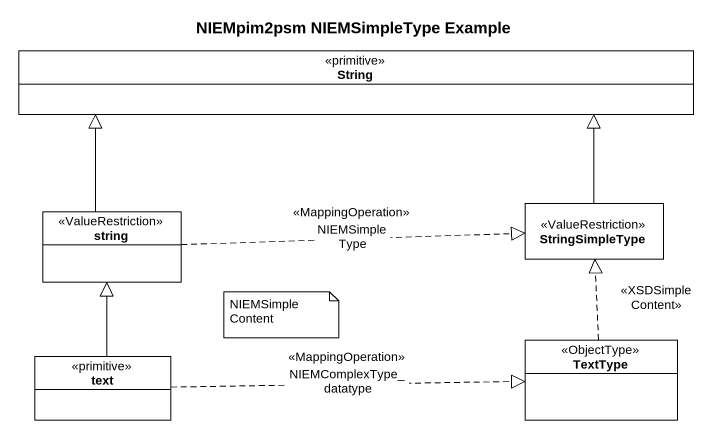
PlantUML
@startuml
title NIEMpim2psm NIEMSimpleType Example
hide circle
hide empty members
class String <<primitive>>
class string <<ValueRestriction>>
class StringSimpleType <<ValueRestriction>>
class TextType <<ObjectType>>
class text <<primitive>>
string -up-|> String
string .right.|> StringSimpleType : <<MappingOperation>>\nNIEMSimpleType
StringSimpleType -up-|> String
TextType .up.|> StringSimpleType : <<XSDSimpleContent>>
text -up-|> string
text .right.|> TextType : <<MappingOperation>>\nNIEMComplexType_datatype
note as N1
  NIEMSimpleContent
end note
@enduml
